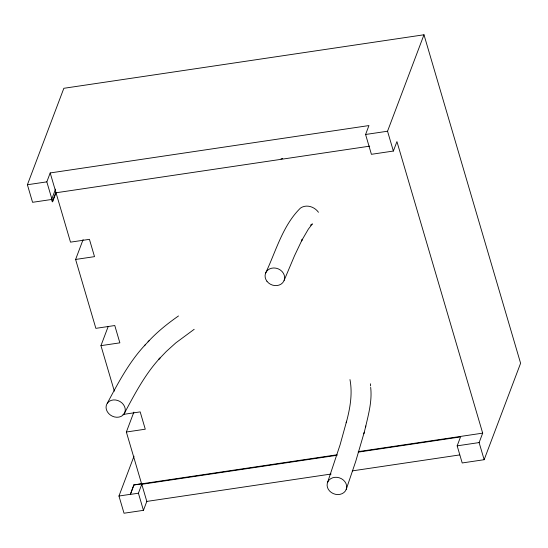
<?xml version="1.0" encoding="UTF-8"?>
<svg xmlns="http://www.w3.org/2000/svg" width="548" height="548" viewBox="0 0 548 548"><rect width="100%" height="100%" fill="white"/><g stroke="black" fill="none" stroke-linecap="round" stroke-linejoin="round"><path stroke-width="0.82" d="M365.454 427.509C368.482 414.377 372.25 400.992 370.674 387.381M346.213 489.412A9.953 8.467 19.5 0 0 334.849 477.329A9.953 8.467 19.5 0 0 329.615 491.029A9.953 8.467 19.5 0 0 346.213 489.412L355.748 461.313L364.262 432.208M363.872 433.776L365.838 425.967M327.574 482.432L340.082 444.825L346.61 421.22L346.226 422.761C350.014 408.705 352.7 394.101 349.98 379.593M55.533 189.115L51.615 199.479L32.565 202.308L27.4 184.745L63.842 88.297L423.981 34.777L520.6 363.255L484.158 459.704L462.204 462.964L457.162 445.839L460.532 436.927L358.228 452.127M51.615 199.479L52.286 201.739L52.663 201.685L46.827 181.861L50.197 172.942L368.948 125.567L365.585 134.486L371.414 154.31L393.368 151.049L396.937 141.61L482.685 433.139L479.116 442.579L484.158 459.704M52.286 201.739L55.848 192.307M52.663 201.685L56.033 192.773L369.708 146.152M114.333 391.149L100.955 345.651L119.868 342.843L114.779 325.533L95.866 328.348L75.603 259.457L83.111 239.572M100.955 345.651L108.168 326.56M337.089 455.272L141.781 484.302L138.411 493.214L130.369 494.412L133.911 484.891L141.576 483.754L126.355 432.016L133.87 412.13M141.781 484.302L146.816 501.42L143.446 510.339L124.019 513.223L118.957 496.022L134.02 456.169M130.369 494.412L133.911 484.891M393.368 151.049L387.539 131.225L423.981 34.777M265.568 273.212C275.973 251.237 282.638 225.523 300.468 208.076C306.401 203.966 314.518 206.733 318.47 212.281M284.131 280.398L294.55 255.669L302.359 239.257L301.51 240.887L308.36 229.126L312.401 223.885L310.456 225.18M107.312 403.212C118.299 382.696 129.287 361.714 145.398 344.651M124.019 413.973A9.953 8.289 27.9 0 0 115.607 399.999A9.953 8.289 27.9 0 0 107.374 411.801A9.953 8.289 27.9 0 0 124.019 413.973C134.52 394.464 144.85 374.435 159.995 358.029L158.968 359.139L166.277 351.494L175.874 342.829L194.177 329.314M148.056 341.808C157.084 331.965 167.572 323.587 178.497 315.956M144.364 345.767L149.063 340.719M27.4 184.745L46.827 181.861M365.585 134.486L387.539 131.225M280.98 158.845L282.672 158.591M75.603 259.457L94.516 256.642L89.427 239.339L70.507 242.148L50.197 172.942M122.91 414.459L140.185 411.897L145.275 429.2L126.355 432.016M133.931 484.973L337.089 454.778M358.248 451.634L482.685 433.139M118.957 496.022L130.342 494.33M457.162 445.839L479.116 442.579M146.816 501.42L331.136 474.027M352.275 470.89L459.649 454.929M138.411 493.214L143.446 510.339M370.373 383.792L370.571 385.936M266.917 281.227A9.953 8.631 21.9 0 0 283.768 281.206A9.953 8.631 21.9 0 0 273.87 267.972A9.953 8.631 21.9 0 0 266.917 281.227"/></g></svg>
